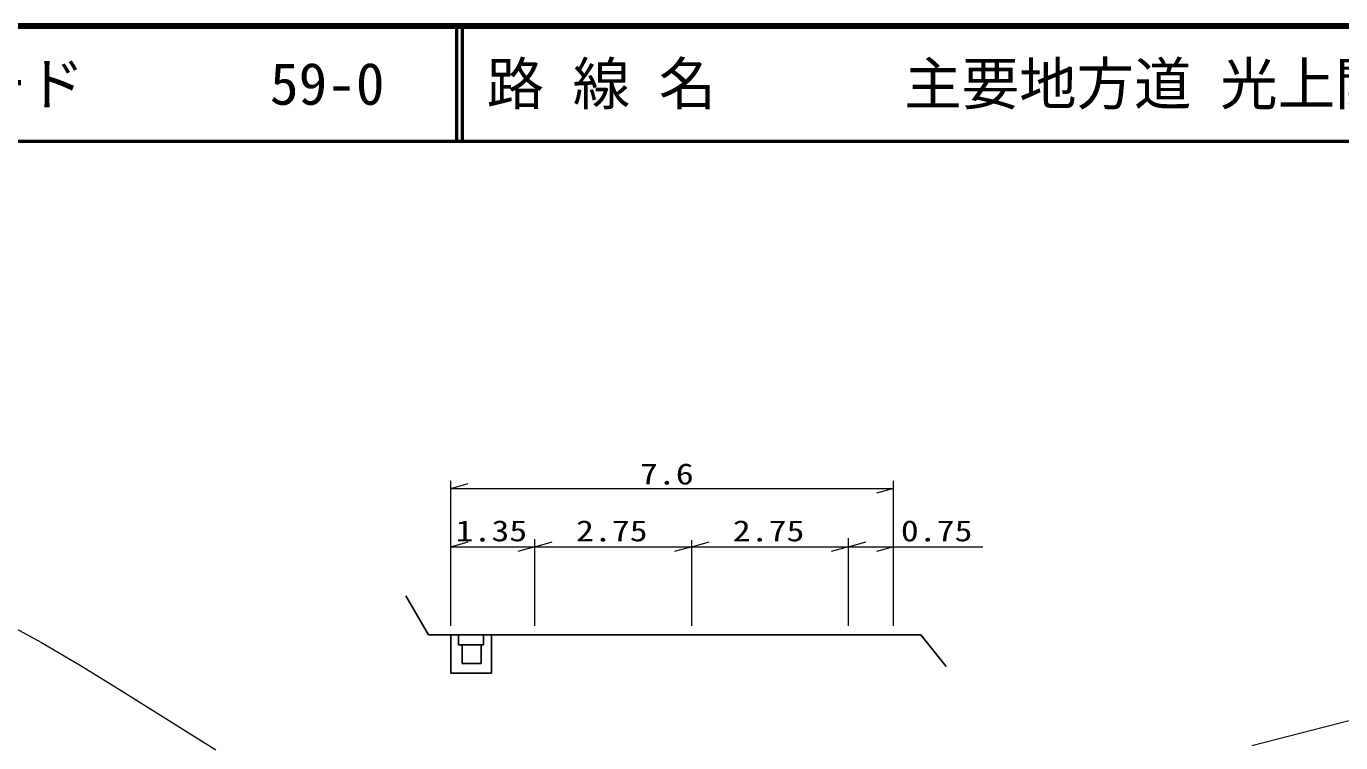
# Model space of a CAD drawing. Units: millimetres, scale not verified. Extents: x 27351 to 680000, y 20000 to 380000.
# Drawn here: x 140312 to 254724, y 317618 to 380000 of the extents above; entities that cross this region are included whole.
import ezdxf
from ezdxf.enums import TextEntityAlignment as Align

# ---------------------------------------------------------------- set-up
doc = ezdxf.new("R2010")
doc.units = ezdxf.units.MM
doc.header["$LTSCALE"] = 1000
for name, color, linetype, lineweight in [('M-BGD', 7, 'Continuous', 25), ('M-STR-HTXT', 7, 'Continuous', 13), ('M-TTL', 2, 'Continuous', 140), ('M-TTL-LINE', 7, 'Continuous', 50)]:
    doc.layers.add(name, color=color, linetype=linetype, lineweight=lineweight)
doc.layers.add('M-TTL-TXT', color=7, linetype='Continuous')
doc.styles.add('ＭＳ ゴシック', font='')
doc.styles.get('ＭＳ ゴシック').set_extended_font_data('MS Gothic')

msp = doc.modelspace()

# ---------------------------------------------------------------- linework, layer by layer
at = {"layer": 'M-BGD'}
for p, q in [((173349, 330401), (175313, 327019)), ((175313, 327019), (218188, 327019)), ((177278, 327019), (177276, 323667)), ((177932, 327019), (177931, 326146)), ((177931, 326146), (180113, 326146)), ((178258, 326146), (178258, 324509)), ((179895, 326146), (179895, 324509)), ((180113, 326146), (180110, 327019)), ((180809, 327019), (180809, 323667)), ((218188, 327019), (220380, 324259)), ((179895, 324509), (178258, 324509)), ((177276, 323667), (180809, 323667))]:
    msp.add_line(p, q, dxfattribs=at)
at = {"layer": 'M-STR-HTXT'}
for p, q in [((177278, 327788), (177278, 340410)), ((177278, 339759), (178778, 340179)), ((215809, 327788), (215809, 340410)), ((177278, 339759), (215809, 339759)), ((215809, 339759), (214309, 339339)), ((184586, 327788), (184586, 335328)), ((198242, 327788), (198242, 335263)), ((211875, 327788), (211875, 335435)), ((177278, 334676), (178778, 335096)), ((177278, 334676), (184586, 334676)), ((184586, 334676), (183086, 334256)), ((184586, 334676), (186086, 335096)), ((184586, 334676), (198242, 334676)), ((198242, 334676), (196742, 334256)), ((198242, 334676), (199742, 335096)), ((198242, 334676), (211875, 334676)), ((211875, 334676), (210375, 334256)), ((211875, 334676), (213375, 335096)), ((211875, 334676), (223563, 334676)), ((215809, 334676), (214309, 334256))]:
    msp.add_line(p, q, dxfattribs=at)
for points in [[(138697, 327940), (141635, 326345), (145082, 324322), (148648, 322106), (156808, 316996)], [(246990, 317383), (256469, 319801)]]:
    msp.add_lwpolyline(points, dxfattribs=at)
at = {"layer": 'M-TTL'}
msp.add_line((680000, 380000), (40000, 380000), dxfattribs=at)
at = {"layer": 'M-TTL-LINE'}
for p, q in [((177750, 380000), (177750, 370000)), ((178250, 380000), (178250, 370000)), ((40000, 370000), (680000, 370000))]:
    msp.add_line(p, q, dxfattribs=at)

# ---------------------------------------------------------------- texts
at = {"layer": 'M-STR-HTXT', "style": 'ＭＳ ゴシック', "width": 1.25}
for s, p in [('7.6', (193728, 339557)), ('1.35', (177682, 334602)), ('2.75', (188164, 334602)), ('2.75', (201808, 334602)), ('0.75', (216436, 334602))]:
    msp.add_text(s, height=1833, dxfattribs=at).set_placement(p, align=Align.BOTTOM_LEFT)
at = {"layer": 'M-TTL-TXT', "style": 'ＭＳ ゴシック'}
for s, p in [('図面コード', (120380, 375000)), ('59-0', (161521, 375000)), ('路 線 名', (180380, 375000)), ('主要地方道 光上関線', (216734, 375000))]:
    msp.add_text(s, height=3666, dxfattribs=at).set_placement(p, align=Align.MIDDLE_LEFT)

doc.saveas('drawing.dxf')
